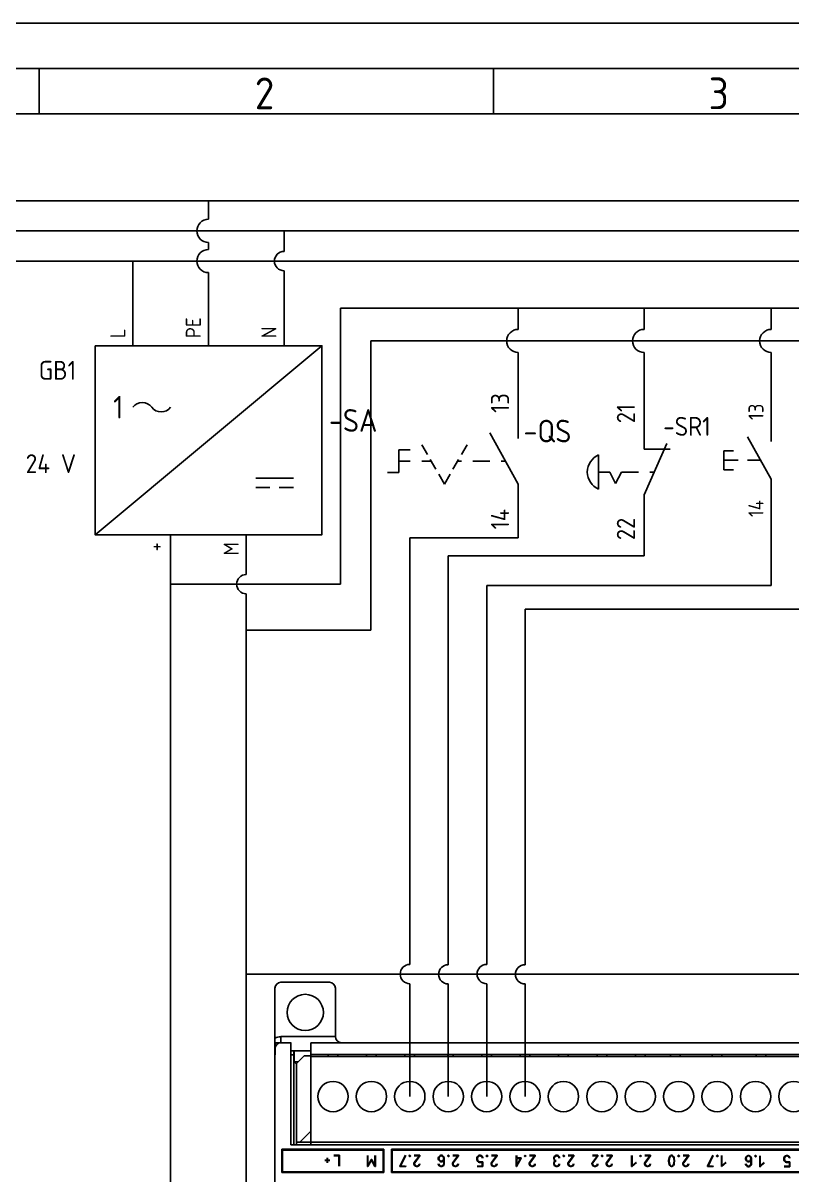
# Model space of a CAD drawing. Header units: inches. Extents: x 9 to 429, y 10 to 307.
# Drawn here: x 70.8 to 155.4, y 179.7 to 306.6 of the extents above; entities that cross this region are included whole.
import ezdxf
from ezdxf.enums import TextEntityAlignment as Align

# ---------------------------------------------------------------- set-up
doc = ezdxf.new("R2010")
doc.units = ezdxf.units.IN
doc.header["$MEASUREMENT"] = 0
for name, color, linetype in [('0007LEVEL_1', 7, 'Continuous'), ('035', 5, 'Continuous'), ('07', 7, 'Continuous'), ('8_ALL_NOTES_BALLOONS_SYMBOLS_GT', 7, 'Continuous'), ('DESC', 5, 'Continuous'), ('RED_0.5mm^2', 1, 'Continuous'), ('RED_2.5mm^2', 1, 'Continuous'), ('SYMS', 7, 'Continuous'), ('TAGS', 51, 'Continuous'), ('TERMS', 4, 'Continuous'), ('YEL_14_THHN', 2, 'Continuous')]:
    doc.layers.add(name, color=color, linetype=linetype)
doc.styles.add('ISO Proportional', font='isocp.shx')
doc.styles.add('WD_IEC', font='isocp2.shx', dxfattribs={"width": 0.9})

# ---------------------------------------------------------------- blocks, each defined once
blk = doc.blocks.new('IEC_border_a3')
at = {"layer": '035'}
for p, q in [((64, 292), (64, 287)), ((114, 292), (114, 287))]:
    blk.add_line(p, q, dxfattribs=at)
for points in [[(0, 297), (420, 297), (420, 0), (0, 0)], [(18, 287), (410, 287), (410, 10), (18, 10)]]:
    blk.add_lwpolyline(points, close=True, dxfattribs=at)
at = {"layer": '07'}
blk.add_lwpolyline([(13, 292), (415, 292), (415, 5), (13, 5)], close=True, dxfattribs=at)
at = {"layer": '035', "style": 'ISO Proportional'}
for s, p in [('2', (87.73, 287.5)), ('3', (137.68, 287.5))]:
    blk.add_text(s, height=3.5, dxfattribs=at).set_placement(p)
blk = doc.blocks.new('VPW1_1PH')
for p, q in [((-5, -25), (25, 0)), ((16.25, -17.5), (21.25, -17.5)), ((16.25, -18.75), (18.125, -18.75)), ((21.25, -18.75), (19.375, -18.75))]:
    blk.add_line(p, q)
blk.add_lwpolyline([(-5, 0), (-5, -25), (25, -25), (25, 0)], close=True)
for centre, start, end in [((1.25, -9.0625), 36.869898, 143.130102), ((3.75, -7.1875), 216.869898, 323.130102)]:
    blk.add_arc(centre, 1.5625, start, end)
at = {"style": 'WD_IEC'}
blk.add_text('1', height=3, dxfattribs=at).set_placement((-1.25, -8.125), align=Align.MIDDLE_RIGHT)
for tag, p in [('TERM02', (9, 1)), ('TERM03', (19, 1)), ('TERM01', (-1, 1))]:
    blk.add_attdef(tag, p, '', height=2, rotation=90, dxfattribs=at)
for tag, p in [('INST', (-7.5, 2.5)), ('LOC', (-7.5, -1)), ('TAG1', (-7.5, -4.5)), ('RATING1', (-7.5, -9)), ('XREF', (-7.5, -13)), ('DESC1', (-7.5, -16.85)), ('DESC2', (-7.5, -20.35)), ('DESC3', (-7.5, -23.85))]:
    blk.add_attdef(tag, text='', height=2.5, dxfattribs=at).set_placement(p, align=Align.RIGHT)
at = {"style": 'WD_IEC', "flags": 1}
for tag, p, height in [('X2TERM01', (0, 0), 0.32), ('X2TERM02', (10, 0), 0.32), ('X2TERM03', (20, 0), 0.32), ('MFG', (27.75, -1), 1.5), ('CAT', (27.75, -3.5), 1.5), ('ASSYCODE', (26, -21.5), 1), ('FAMILY', (26, -23), 1), ('CATDESC', (26, -24.5), 1), ('X8TERM04', (5, -25), 0.32), ('X8TERM05', (15, -25), 0.32)]:
    blk.add_attdef(tag, p, '', height=height, dxfattribs=at)
at = {"style": 'WD_IEC'}
for tag, p in [('TERM04', (4, -26)), ('TERM05', (14, -26))]:
    blk.add_attdef(tag, text='', height=2, rotation=90, dxfattribs=at).set_placement(p, align=Align.RIGHT)
blk = doc.blocks.new('VPB11')
for p, q in [((0, 7.5), (0, 2.5)), ((0, -2.5), (-3.125, 3.125)), ((-6.25, 1.25), (-6.25, -1.25)), ((-6.25, 1.25), (-5, 1.25)), ((-6.25, 0), (-4.375, 0)), ((-3.125, 0), (-1.389, 0)), ((-6.25, -1.25), (-5, -1.25)), ((0, -2.5), (0, -7.5))]:
    blk.add_line(p, q)
at = {"style": 'WD_IEC'}
for tag, p in [('INST', (-8, 10.25)), ('LOC', (-8, 6.75)), ('TAG1', (-8, 3.25)), ('DESC1', (-8, -10.35)), ('DESC2', (-8, -13.85)), ('DESC3', (-8, -17.35))]:
    blk.add_attdef(tag, text='', height=2.5, dxfattribs=at).set_placement(p, align=Align.RIGHT)
at = {"style": 'WD_IEC', "flags": 1}
for tag, p, height in [('X2TERM01', (0, 7.5), 0.32), ('CONTACT', (0.5, 4.5), 1), ('COMMON', (1.75, 3.25), 1), ('X1LINK', (0, 0), 0.32), ('ASSYCODE', (1, -4), 1), ('FAMILY', (1, -5.5), 1), ('CATDESC', (1, -7), 1), ('X8TERM02', (0, -7.5), 0.32)]:
    blk.add_attdef(tag, p, '', height=height, dxfattribs=at)
at = {"style": 'WD_IEC'}
blk.add_attdef('TERM01', text='', height=2, rotation=90, dxfattribs=at).set_placement((-1, 7.5), align=Align.RIGHT)
at = {"style": 'WD_IEC', "flags": 9}
for tag, p in [('MFG', (-8.5, -0.25)), ('CAT', (-8.5, -2.75))]:
    blk.add_attdef(tag, text='', height=1.5, dxfattribs=at).set_placement(p, align=Align.RIGHT)
at = {"style": 'WD_IEC'}
blk.add_attdef('TERM02', (-1, -7.5), '', height=2, rotation=90, dxfattribs=at)
at = {"lineweight": 15, "style": 'WD_IEC'}
blk.add_attdef('XREF', text='', height=2.5, dxfattribs=at).set_placement((-8, -6.35), align=Align.RIGHT)
blk = doc.blocks.new('VSS11NL')
for p, q in [((0, 7.5), (0, 2.5)), ((0, -2.5), (-3.12, 3.12)), ((-10, 0.75), (-10.62, 1.83)), ((-6.25, 0.75), (-5.62, 1.83)), ((-13.12, 1.25), (-11.88, 1.25)), ((-13.12, 1.25), (-13.12, -1.25)), ((-13.12, 0), (-11.88, 0)), ((-10.62, 0), (-9.57, 0)), ((-9.06, -0.88), (-9.69, 0.21)), ((-7.19, -0.88), (-6.56, 0.21)), ((-6.25, 0), (-6.68, 0)), ((-5, 0), (-3.12, 0)), ((-1.88, 0), (-1.39, 0)), ((-14.38, -1.25), (-13.12, -1.25)), ((-8.12, -2.5), (-8.75, -1.42)), ((-8.12, -2.5), (-7.5, -1.42)), ((0, -2.5), (0, -7.5))]:
    blk.add_line(p, q)
at = {"style": 'WD_IEC'}
for tag, p in [('INST', (-15.5, 9.25)), ('LOC', (-15.5, 6.25)), ('TAG1', (-15.5, 3.25)), ('DESC1', (-15.5, -9.35)), ('DESC2', (-15.5, -12.35)), ('DESC3', (-15.5, -15.35))]:
    blk.add_attdef(tag, text='', height=2.5, dxfattribs=at).set_placement(p, align=Align.RIGHT)
at = {"style": 'WD_IEC', "flags": 8}
for tag, p in [('POS2', (-5.62, 3.5)), ('POS1', (-10.62, 3.5))]:
    blk.add_attdef(tag, text='', height=2, rotation=90, dxfattribs=at).set_placement(p, align=Align.MIDDLE_LEFT)
at = {"style": 'WD_IEC', "flags": 1}
for tag, p, height in [('X2TERM01', (0, 7.5), 0.32), ('CONTACT', (0.5, 4.5), 1), ('COMMON', (1.75, 3.25), 1), ('X1LINK', (0, 0), 0.32), ('X8TERM02', (0, -7.5), 0.32), ('ASSYCODE', (1, -9), 1), ('FAMILY', (1, -10.5), 1), ('CATDESC', (1, -12), 1)]:
    blk.add_attdef(tag, p, '', height=height, dxfattribs=at)
at = {"style": 'WD_IEC'}
blk.add_attdef('TERM01', text='', height=2, rotation=90, dxfattribs=at).set_placement((-1, 7.5), align=Align.RIGHT)
at = {"style": 'WD_IEC', "flags": 9}
for tag, p in [('MFG', (-16, -0.25)), ('CAT', (-16, -2.75))]:
    blk.add_attdef(tag, text='', height=1.5, dxfattribs=at).set_placement(p, align=Align.RIGHT)
at = {"style": 'WD_IEC'}
blk.add_attdef('TERM02', (-1, -7.5), '', height=2, rotation=90, dxfattribs=at)
at = {"lineweight": 15, "style": 'WD_IEC'}
blk.add_attdef('XREF', text='', height=2.5, dxfattribs=at).set_placement((-15.5, -6.35), align=Align.RIGHT)
blk.add_attdef('STATE', (1.25, -6.35), '', height=2.5, dxfattribs=at)
blk = doc.blocks.new('VPB12ML')
for p, q in [((0, 7.5), (0, 2.5)), ((0, -2.5), (2.5, 3.125)), ((-5, 1.875), (-5, -1.875)), ((0, 2.5), (2.8678, 2.5)), ((-5, 0), (-3.75, 0)), ((-3.125, -1.25), (-3.75, 0)), ((-2.5, 0), (-3.125, -1.25)), ((-2.5, 0), (-0.625, 0)), ((0.625, 0), (1.11111, 0)), ((0, -2.5), (0, -7.5))]:
    blk.add_line(p, q)
blk.add_arc((-4.21875, 0), 2.03125, 112.6198649, 247.3801351)
at = {"style": 'WD_IEC'}
for tag, p in [('INST', (-8, 10.25)), ('LOC', (-8, 6.75)), ('TAG1', (-8, 3.25)), ('DESC1', (-8, -10.35)), ('DESC2', (-8, -13.85)), ('DESC3', (-8, -17.35))]:
    blk.add_attdef(tag, text='', height=2.5, dxfattribs=at).set_placement(p, align=Align.RIGHT)
at = {"style": 'WD_IEC', "flags": 1}
for tag, p, height in [('X2TERM01', (0, 7.5), 0.32), ('CONTACT', (0.5, 4.5), 1), ('COMMON', (1.75, 3.25), 1), ('X1LINK', (1.5, 0), 0.32), ('ASSYCODE', (1, -4), 1), ('FAMILY', (1, -5.5), 1), ('CATDESC', (1, -7), 1), ('X8TERM02', (0, -7.5), 0.32)]:
    blk.add_attdef(tag, p, '', height=height, dxfattribs=at)
at = {"style": 'WD_IEC'}
blk.add_attdef('TERM01', text='', height=2, rotation=90, dxfattribs=at).set_placement((-1, 7.5), align=Align.RIGHT)
at = {"style": 'WD_IEC', "flags": 9}
for tag, p in [('MFG', (-8.5, -0.25)), ('CAT', (-8.5, -2.75))]:
    blk.add_attdef(tag, text='', height=1.5, dxfattribs=at).set_placement(p, align=Align.RIGHT)
at = {"style": 'WD_IEC'}
blk.add_attdef('TERM02', (-1, -7.5), '', height=2, rotation=90, dxfattribs=at)
at = {"lineweight": 15, "style": 'WD_IEC'}
blk.add_attdef('XREF', text='', height=2.5, dxfattribs=at).set_placement((-8, -6.35), align=Align.RIGHT)

msp = doc.modelspace()

# ---------------------------------------------------------------- linework, layer by layer
at = {"color": 7, "linetype": 'Continuous'}
for p, q in [((99.14, 194.27), (100.22, 194.27)), ((100.22, 194.27), (100.22, 183.04)), ((98.48, 193.6), (98.48, 128.37)), ((227.87, 183.04), (100.22, 183.04)), ((99.23, 182.54), (110.48, 182.54)), ((99.31, 182.45), (110.39, 182.45)), ((110.39, 182.45), (110.39, 180.04)), ((110.48, 182.54), (110.48, 179.96)), ((111.31, 179.96), (111.31, 182.54)), ((111.39, 180.04), (111.39, 182.45)), ((161.72, 179.96), (111.31, 179.96)), ((161.63, 180.04), (111.39, 180.04))]:
    msp.add_line(p, q, dxfattribs=at)
msp.add_arc((99.14, 193.6), 0.666, 90, 180, dxfattribs=at)
at = {"layer": '0007LEVEL_1', "color": 7, "linetype": 'Continuous'}
for p, q in [((99.23, 179.96), (99.23, 182.54)), ((99.31, 180.04), (99.31, 182.45)), ((104.21, 181.34), (104.21, 181.59)), ((104.27, 181.59), (104.27, 181.34)), ((105.58, 181.87), (104.96, 181.87)), ((105.52, 181.81), (104.96, 181.81)), ((105.52, 180.66), (105.52, 181.81)), ((105.58, 180.66), (105.58, 181.87)), ((108.66, 180.63), (108.66, 181.85)), ((108.72, 180.69), (108.72, 181.85)), ((109.47, 181.85), (109.47, 180.69)), ((109.53, 181.85), (109.53, 180.63)), ((111.31, 182.54), (161.72, 182.54)), ((111.39, 182.45), (161.63, 182.45)), ((112.84, 181.87), (112.24, 180.66)), ((112.87, 181.84), (112.31, 180.69)), ((113.24, 181.81), (113.3, 181.87)), ((113.24, 181.78), (113.24, 181.81)), ((113.3, 181.72), (113.24, 181.78)), ((113.3, 181.87), (113.34, 181.87)), ((113.3, 181.78), (113.3, 181.81)), ((113.3, 181.81), (113.34, 181.81)), ((113.34, 181.78), (113.3, 181.78)), ((113.34, 181.72), (113.3, 181.72)), ((113.34, 181.87), (113.4, 181.81)), ((113.34, 181.81), (113.34, 181.78)), ((113.4, 181.78), (113.34, 181.72)), ((113.4, 181.81), (113.4, 181.78)), ((114.43, 181.87), (113.8, 181.87)), ((113.8, 181.09), (114.37, 181.81)), ((114.37, 181.81), (113.8, 181.81)), ((113.87, 181.03), (114.43, 181.81)), ((114.43, 181.81), (114.43, 181.87)), ((116.46, 181.56), (116.49, 181.65)), ((116.46, 181.47), (116.46, 181.56)), ((116.49, 181.37), (116.46, 181.47)), ((116.49, 181.65), (116.55, 181.75)), ((116.52, 181.53), (116.55, 181.62)), ((116.52, 181.5), (116.52, 181.53)), ((116.55, 181.4), (116.52, 181.5)), ((116.55, 181.75), (116.65, 181.84)), ((116.55, 181.62), (116.58, 181.69)), ((116.58, 181.69), (116.68, 181.78)), ((116.65, 181.84), (116.74, 181.87)), ((116.68, 181.78), (116.77, 181.81)), ((116.74, 181.87), (116.83, 181.87)), ((116.77, 181.81), (116.8, 181.81)), ((116.8, 181.81), (116.9, 181.78)), ((116.83, 181.87), (116.93, 181.84)), ((116.9, 181.78), (116.99, 181.69)), ((116.93, 181.84), (117.02, 181.75)), ((116.99, 181.69), (117.02, 181.62)), ((117.02, 181.75), (117.08, 181.65)), ((117.02, 181.62), (117.05, 181.53)), ((117.05, 181.5), (117.02, 181.4)), ((117.05, 181.53), (117.05, 181.5)), ((117.08, 181.65), (117.12, 181.56)), ((117.12, 181.56), (117.12, 180.91)), ((117.49, 181.81), (117.55, 181.87)), ((117.49, 181.78), (117.49, 181.81)), ((117.55, 181.72), (117.49, 181.78)), ((117.55, 181.87), (117.58, 181.87)), ((117.55, 181.78), (117.55, 181.81)), ((117.55, 181.81), (117.58, 181.81)), ((117.58, 181.78), (117.55, 181.78)), ((117.58, 181.72), (117.55, 181.72)), ((117.58, 181.87), (117.65, 181.81)), ((117.58, 181.81), (117.58, 181.78)), ((117.65, 181.78), (117.58, 181.72)), ((117.65, 181.81), (117.65, 181.78)), ((118.68, 181.87), (118.05, 181.87)), ((118.05, 181.09), (118.61, 181.81)), ((118.61, 181.81), (118.05, 181.81)), ((118.11, 181.03), (118.68, 181.81)), ((118.68, 181.81), (118.68, 181.87)), ((120.74, 181.69), (120.7, 181.59)), ((120.7, 181.59), (120.7, 181.37)), ((120.8, 181.78), (120.74, 181.69)), ((120.8, 181.65), (120.77, 181.56)), ((120.77, 181.56), (120.77, 181.4)), ((120.89, 181.84), (120.8, 181.78)), ((120.83, 181.72), (120.8, 181.65)), ((120.86, 181.75), (120.83, 181.72)), ((120.92, 181.78), (120.86, 181.75)), ((120.99, 181.87), (120.89, 181.84)), ((121.02, 181.81), (120.92, 181.78)), ((121.08, 181.87), (120.99, 181.87)), ((121.05, 181.81), (121.02, 181.81)), ((121.14, 181.78), (121.05, 181.81)), ((121.17, 181.84), (121.08, 181.87)), ((121.2, 181.75), (121.14, 181.78)), ((121.27, 181.78), (121.17, 181.84)), ((121.24, 181.72), (121.2, 181.75)), ((121.27, 181.65), (121.24, 181.72)), ((121.33, 181.69), (121.27, 181.78)), ((121.3, 181.56), (121.27, 181.65)), ((121.36, 181.59), (121.33, 181.69)), ((121.36, 181.56), (121.36, 181.59)), ((121.73, 181.81), (121.8, 181.87)), ((121.73, 181.78), (121.73, 181.81)), ((121.8, 181.72), (121.73, 181.78)), ((121.8, 181.87), (121.83, 181.87)), ((121.8, 181.78), (121.8, 181.81)), ((121.8, 181.81), (121.83, 181.81)), ((121.83, 181.78), (121.8, 181.78)), ((121.83, 181.72), (121.8, 181.72)), ((121.83, 181.87), (121.89, 181.81)), ((121.83, 181.81), (121.83, 181.78)), ((121.89, 181.78), (121.83, 181.72)), ((121.89, 181.81), (121.89, 181.78)), ((122.92, 181.87), (122.3, 181.87)), ((122.3, 181.09), (122.86, 181.81)), ((122.86, 181.81), (122.3, 181.81)), ((122.36, 181.03), (122.92, 181.81)), ((122.92, 181.81), (122.92, 181.87)), ((124.94, 181.59), (125.04, 181.59)), ((125.04, 181.53), (124.94, 181.53)), ((125.04, 181.59), (125.04, 181.84)), ((125.04, 180.62), (125.04, 181.53)), ((125.57, 181.56), (125.07, 180.62)), ((125.1, 181.84), (125.1, 181.59)), ((125.1, 181.59), (125.57, 181.59)), ((125.5, 181.53), (125.1, 180.78)), ((125.1, 180.78), (125.1, 181.53)), ((125.1, 181.53), (125.5, 181.53)), ((125.57, 181.59), (125.57, 181.56)), ((125.94, 181.81), (126, 181.87)), ((125.94, 181.78), (125.94, 181.81)), ((126, 181.72), (125.94, 181.78)), ((126, 181.87), (126.03, 181.87)), ((126, 181.78), (126, 181.81)), ((126, 181.81), (126.03, 181.81)), ((126.03, 181.78), (126, 181.78)), ((126.03, 181.72), (126, 181.72)), ((126.03, 181.87), (126.1, 181.81)), ((126.03, 181.81), (126.03, 181.78)), ((126.1, 181.78), (126.03, 181.72)), ((126.1, 181.81), (126.1, 181.78)), ((127.13, 181.87), (126.5, 181.87)), ((126.5, 181.09), (127.06, 181.81)), ((127.06, 181.81), (126.5, 181.81)), ((126.56, 181.03), (127.13, 181.81)), ((127.13, 181.81), (127.13, 181.87)), ((129.16, 181.59), (129.19, 181.69)), ((129.16, 181.5), (129.16, 181.59)), ((129.19, 181.37), (129.16, 181.5)), ((129.19, 181.69), (129.25, 181.78)), ((129.22, 181.56), (129.25, 181.65)), ((129.22, 181.5), (129.22, 181.56)), ((129.25, 181.37), (129.22, 181.5)), ((129.25, 181.78), (129.35, 181.84)), ((129.25, 181.65), (129.28, 181.72)), ((129.28, 181.72), (129.32, 181.75)), ((129.32, 181.75), (129.38, 181.78)), ((129.35, 181.84), (129.44, 181.87)), ((129.38, 181.78), (129.47, 181.81)), ((129.44, 181.87), (129.53, 181.87)), ((129.47, 181.81), (129.5, 181.81)), ((129.5, 181.81), (129.6, 181.78)), ((129.53, 181.87), (129.63, 181.84)), ((129.6, 181.78), (129.66, 181.75)), ((129.63, 181.84), (129.72, 181.78)), ((129.66, 181.75), (129.69, 181.72)), ((129.69, 181.72), (129.72, 181.65)), ((129.72, 181.78), (129.78, 181.69)), ((129.72, 181.65), (129.75, 181.56)), ((129.78, 181.69), (129.81, 181.59)), ((129.81, 181.59), (129.81, 181.56)), ((130.19, 181.81), (130.25, 181.87)), ((130.19, 181.78), (130.19, 181.81)), ((130.25, 181.72), (130.19, 181.78)), ((130.25, 181.87), (130.28, 181.87)), ((130.25, 181.78), (130.25, 181.81)), ((130.25, 181.81), (130.28, 181.81)), ((130.28, 181.78), (130.25, 181.78)), ((130.28, 181.72), (130.25, 181.72)), ((130.28, 181.87), (130.34, 181.81)), ((130.28, 181.81), (130.28, 181.78)), ((130.34, 181.78), (130.28, 181.72)), ((130.34, 181.81), (130.34, 181.78)), ((131.37, 181.87), (130.75, 181.87)), ((130.75, 181.09), (131.31, 181.81)), ((131.31, 181.81), (130.75, 181.81)), ((130.81, 181.03), (131.37, 181.81)), ((131.37, 181.81), (131.37, 181.87)), ((134.03, 181.87), (133.41, 181.87)), ((133.41, 181.09), (133.97, 181.81)), ((133.97, 181.81), (133.41, 181.81)), ((133.47, 181.03), (134.03, 181.81)), ((134.03, 181.81), (134.03, 181.87)), ((134.4, 181.81), (134.47, 181.87)), ((134.4, 181.78), (134.4, 181.81)), ((134.47, 181.72), (134.4, 181.78)), ((134.47, 181.87), (134.5, 181.87)), ((134.47, 181.78), (134.47, 181.81)), ((134.47, 181.81), (134.5, 181.81)), ((134.5, 181.78), (134.47, 181.78)), ((134.5, 181.72), (134.47, 181.72)), ((134.5, 181.87), (134.56, 181.81)), ((134.5, 181.81), (134.5, 181.78)), ((134.56, 181.78), (134.5, 181.72)), ((134.56, 181.81), (134.56, 181.78)), ((135.59, 181.87), (134.97, 181.87)), ((134.97, 181.09), (135.53, 181.81)), ((135.53, 181.81), (134.97, 181.81)), ((135.03, 181.03), (135.59, 181.81)), ((135.59, 181.81), (135.59, 181.87)), ((137.72, 180.62), (137.72, 181.84)), ((137.78, 180.72), (137.78, 181.84)), ((138.63, 181.81), (138.69, 181.87)), ((138.63, 181.78), (138.63, 181.81)), ((138.69, 181.72), (138.63, 181.78)), ((138.69, 181.87), (138.72, 181.87)), ((138.69, 181.78), (138.69, 181.81)), ((138.69, 181.81), (138.72, 181.81)), ((138.72, 181.78), (138.69, 181.78)), ((138.72, 181.72), (138.69, 181.72)), ((138.72, 181.87), (138.78, 181.81)), ((138.72, 181.81), (138.72, 181.78)), ((138.78, 181.78), (138.72, 181.72)), ((138.78, 181.81), (138.78, 181.78)), ((139.81, 181.87), (139.19, 181.87)), ((139.19, 181.09), (139.75, 181.81)), ((139.75, 181.81), (139.19, 181.81)), ((139.25, 181.03), (139.81, 181.81)), ((139.81, 181.81), (139.81, 181.87)), ((141.8, 181.28), (141.83, 181.47)), ((141.83, 181.47), (141.86, 181.62)), ((141.86, 181.62), (141.93, 181.75)), ((141.86, 181.28), (141.9, 181.47)), ((141.9, 181.47), (141.93, 181.62)), ((141.93, 181.75), (142.02, 181.84)), ((141.93, 181.62), (141.99, 181.75)), ((141.99, 181.75), (142.02, 181.78)), ((142.02, 181.84), (142.11, 181.87)), ((142.02, 181.78), (142.11, 181.81)), ((142.11, 181.87), (142.15, 181.87)), ((142.11, 181.81), (142.15, 181.81)), ((142.15, 181.87), (142.24, 181.84)), ((142.15, 181.81), (142.24, 181.78)), ((142.24, 181.84), (142.33, 181.75)), ((142.24, 181.78), (142.27, 181.75)), ((142.27, 181.75), (142.33, 181.62)), ((142.33, 181.75), (142.4, 181.62)), ((142.33, 181.62), (142.36, 181.47)), ((142.36, 181.47), (142.4, 181.28)), ((142.4, 181.62), (142.43, 181.47)), ((142.43, 181.47), (142.46, 181.28)), ((142.83, 181.81), (142.89, 181.87)), ((142.83, 181.78), (142.83, 181.81)), ((142.89, 181.72), (142.83, 181.78)), ((142.89, 181.87), (142.93, 181.87)), ((142.89, 181.78), (142.89, 181.81)), ((142.89, 181.81), (142.93, 181.81)), ((142.93, 181.78), (142.89, 181.78)), ((142.93, 181.72), (142.89, 181.72)), ((142.93, 181.87), (142.99, 181.81)), ((142.93, 181.81), (142.93, 181.78)), ((142.99, 181.78), (142.93, 181.72)), ((142.99, 181.81), (142.99, 181.78)), ((144.02, 181.87), (143.39, 181.87)), ((143.39, 181.09), (143.96, 181.81)), ((143.96, 181.81), (143.39, 181.81)), ((143.46, 181.03), (144.02, 181.81)), ((144.02, 181.81), (144.02, 181.87)), ((146.67, 181.87), (146.08, 180.66)), ((146.71, 181.84), (146.14, 180.69)), ((147.08, 181.81), (147.14, 181.87)), ((147.08, 181.78), (147.08, 181.81)), ((147.14, 181.72), (147.08, 181.78)), ((147.14, 181.87), (147.17, 181.87)), ((147.14, 181.78), (147.14, 181.81)), ((147.14, 181.81), (147.17, 181.81)), ((147.17, 181.78), (147.14, 181.78)), ((147.17, 181.72), (147.14, 181.72)), ((147.17, 181.87), (147.24, 181.81)), ((147.17, 181.81), (147.17, 181.78)), ((147.24, 181.78), (147.17, 181.72)), ((147.24, 181.81), (147.24, 181.78)), ((147.61, 180.62), (147.61, 181.84)), ((147.67, 180.72), (147.67, 181.84)), ((150.27, 181.55), (150.3, 181.64)), ((150.27, 181.46), (150.27, 181.55)), ((150.3, 181.36), (150.27, 181.46)), ((150.3, 181.64), (150.36, 181.74)), ((150.33, 181.52), (150.36, 181.61)), ((150.33, 181.49), (150.33, 181.52)), ((150.36, 181.39), (150.33, 181.49)), ((150.36, 181.74), (150.45, 181.83)), ((150.36, 181.61), (150.39, 181.67)), ((150.39, 181.67), (150.48, 181.77)), ((150.45, 181.83), (150.55, 181.86)), ((150.48, 181.77), (150.58, 181.8)), ((150.55, 181.86), (150.64, 181.86)), ((150.58, 181.8), (150.61, 181.8)), ((150.61, 181.8), (150.7, 181.77)), ((150.64, 181.86), (150.73, 181.83)), ((150.7, 181.77), (150.8, 181.67)), ((150.73, 181.83), (150.83, 181.74)), ((150.8, 181.67), (150.83, 181.61)), ((150.83, 181.74), (150.89, 181.64)), ((150.83, 181.61), (150.86, 181.52)), ((150.86, 181.49), (150.83, 181.39)), ((150.86, 181.52), (150.86, 181.49)), ((150.89, 181.64), (150.92, 181.55)), ((150.92, 181.55), (150.92, 180.89)), ((151.3, 181.8), (151.36, 181.86)), ((151.3, 181.77), (151.3, 181.8)), ((151.36, 181.71), (151.3, 181.77)), ((151.36, 181.86), (151.39, 181.86)), ((151.36, 181.77), (151.36, 181.8)), ((151.36, 181.8), (151.39, 181.8)), ((151.39, 181.77), (151.36, 181.77)), ((151.39, 181.71), (151.36, 181.71)), ((151.39, 181.86), (151.45, 181.8)), ((151.39, 181.8), (151.39, 181.77)), ((151.45, 181.77), (151.39, 181.71)), ((151.45, 181.8), (151.45, 181.77)), ((151.83, 180.61), (151.83, 181.83)), ((151.89, 180.71), (151.89, 181.83)), ((154.52, 181.67), (154.49, 181.58)), ((154.49, 181.58), (154.49, 181.36)), ((154.59, 181.77), (154.52, 181.67)), ((154.59, 181.64), (154.56, 181.55)), ((154.56, 181.55), (154.56, 181.39)), ((154.68, 181.83), (154.59, 181.77)), ((154.62, 181.71), (154.59, 181.64)), ((154.65, 181.74), (154.62, 181.71)), ((154.71, 181.77), (154.65, 181.74)), ((154.77, 181.86), (154.68, 181.83)), ((154.8, 181.8), (154.71, 181.77)), ((154.87, 181.86), (154.77, 181.86)), ((154.84, 181.8), (154.8, 181.8)), ((154.93, 181.77), (154.84, 181.8)), ((154.96, 181.83), (154.87, 181.86)), ((154.99, 181.74), (154.93, 181.77)), ((155.05, 181.77), (154.96, 181.83)), ((155.02, 181.71), (154.99, 181.74)), ((155.05, 181.64), (155.02, 181.71)), ((155.12, 181.67), (155.05, 181.77)), ((155.09, 181.55), (155.05, 181.64)), ((155.15, 181.58), (155.12, 181.67)), ((155.15, 181.55), (155.15, 181.58)), ((103.96, 181.34), (104.21, 181.34)), ((104.21, 181.28), (103.96, 181.28)), ((104.21, 181.03), (104.21, 181.28)), ((104.27, 181.34), (104.52, 181.34)), ((104.27, 181.28), (104.27, 181.03)), ((104.52, 181.28), (104.27, 181.28)), ((108.72, 180.63), (108.66, 180.63)), ((109.06, 181.41), (108.72, 180.69)), ((109.1, 181.35), (108.72, 180.63)), ((109.13, 181.41), (109.06, 181.41)), ((109.47, 180.63), (109.1, 181.35)), ((109.47, 180.69), (109.13, 181.41)), ((109.53, 180.63), (109.47, 180.63)), ((112.24, 180.66), (112.24, 180.62)), ((112.24, 180.62), (112.87, 180.62)), ((112.31, 180.69), (112.81, 180.69)), ((112.81, 180.69), (112.81, 180.72)), ((112.87, 180.62), (112.87, 180.72)), ((113.77, 181), (113.8, 181.09)), ((113.77, 180.91), (113.77, 181)), ((113.8, 180.81), (113.77, 180.91)), ((113.87, 180.72), (113.8, 180.81)), ((113.83, 180.97), (113.87, 181.03)), ((113.83, 180.94), (113.83, 180.97)), ((113.87, 180.84), (113.83, 180.94)), ((113.9, 180.78), (113.87, 180.84)), ((113.96, 180.66), (113.87, 180.72)), ((113.93, 180.75), (113.9, 180.78)), ((113.99, 180.72), (113.93, 180.75)), ((114.05, 180.62), (113.96, 180.66)), ((114.08, 180.69), (113.99, 180.72)), ((114.15, 180.62), (114.05, 180.62)), ((114.12, 180.69), (114.08, 180.69)), ((114.21, 180.72), (114.12, 180.69)), ((114.24, 180.66), (114.15, 180.62)), ((114.27, 180.75), (114.21, 180.72)), ((114.33, 180.72), (114.24, 180.66)), ((114.3, 180.78), (114.27, 180.75)), ((114.33, 180.84), (114.3, 180.78)), ((114.37, 180.94), (114.33, 180.84)), ((114.4, 180.81), (114.33, 180.72)), ((114.43, 180.91), (114.4, 180.81)), ((114.43, 180.94), (114.43, 180.91)), ((116.46, 180.91), (116.46, 180.94)), ((116.49, 180.81), (116.46, 180.91)), ((116.55, 181.28), (116.49, 181.37)), ((116.55, 180.72), (116.49, 180.81)), ((116.55, 180.84), (116.52, 180.94)), ((116.58, 181.34), (116.55, 181.4)), ((116.65, 181.19), (116.55, 181.28)), ((116.58, 180.78), (116.55, 180.84)), ((116.65, 180.66), (116.55, 180.72)), ((116.68, 181.25), (116.58, 181.34)), ((116.62, 180.75), (116.58, 180.78)), ((116.68, 180.72), (116.62, 180.75)), ((116.74, 181.15), (116.65, 181.19)), ((116.74, 180.62), (116.65, 180.66)), ((116.77, 181.22), (116.68, 181.25)), ((116.77, 180.69), (116.68, 180.72)), ((116.83, 181.15), (116.74, 181.15)), ((116.83, 180.62), (116.74, 180.62)), ((116.8, 181.22), (116.77, 181.22)), ((116.8, 180.69), (116.77, 180.69)), ((116.9, 181.25), (116.8, 181.22)), ((116.9, 180.72), (116.8, 180.69)), ((116.93, 181.19), (116.83, 181.15)), ((116.93, 180.66), (116.83, 180.62)), ((116.99, 181.34), (116.9, 181.25)), ((116.96, 180.75), (116.9, 180.72)), ((117.02, 181.28), (116.93, 181.19)), ((117.02, 180.72), (116.93, 180.66)), ((116.99, 180.78), (116.96, 180.75)), ((117.02, 181.4), (116.99, 181.34)), ((117.02, 180.84), (116.99, 180.78)), ((117.05, 181.34), (117.02, 181.28)), ((117.05, 180.94), (117.02, 180.84)), ((117.08, 180.81), (117.02, 180.72)), ((117.05, 181.34), (117.05, 180.94)), ((117.12, 180.91), (117.08, 180.81)), ((118.02, 181), (118.05, 181.09)), ((118.02, 180.91), (118.02, 181)), ((118.05, 180.81), (118.02, 180.91)), ((118.11, 180.72), (118.05, 180.81)), ((118.08, 180.97), (118.11, 181.03)), ((118.08, 180.94), (118.08, 180.97)), ((118.11, 180.84), (118.08, 180.94)), ((118.14, 180.78), (118.11, 180.84)), ((118.21, 180.66), (118.11, 180.72)), ((118.18, 180.75), (118.14, 180.78)), ((118.24, 180.72), (118.18, 180.75)), ((118.3, 180.62), (118.21, 180.66)), ((118.33, 180.69), (118.24, 180.72)), ((118.39, 180.62), (118.3, 180.62)), ((118.36, 180.69), (118.33, 180.69)), ((118.46, 180.72), (118.36, 180.69)), ((118.49, 180.66), (118.39, 180.62)), ((118.52, 180.75), (118.46, 180.72)), ((118.58, 180.72), (118.49, 180.66)), ((118.55, 180.78), (118.52, 180.75)), ((118.58, 180.84), (118.55, 180.78)), ((118.61, 180.94), (118.58, 180.84)), ((118.64, 180.81), (118.58, 180.72)), ((118.68, 180.91), (118.64, 180.81)), ((118.68, 180.94), (118.68, 180.91)), ((120.7, 181.37), (120.74, 181.28)), ((120.74, 181.28), (120.8, 181.19)), ((121.3, 180.69), (120.74, 180.69)), ((121.36, 180.62), (120.74, 180.62)), ((120.77, 181.4), (120.8, 181.31)), ((120.8, 181.31), (120.83, 181.25)), ((120.8, 181.19), (120.89, 181.12)), ((120.83, 181.25), (120.86, 181.22)), ((120.86, 181.22), (120.92, 181.19)), ((120.89, 181.12), (120.99, 181.09)), ((120.92, 181.19), (121.02, 181.15)), ((120.99, 181.09), (121.3, 181.09)), ((121.02, 181.15), (121.36, 181.15)), ((121.3, 181.09), (121.3, 180.69)), ((121.36, 181.15), (121.36, 180.62)), ((122.27, 181), (122.3, 181.09)), ((122.27, 180.91), (122.27, 181)), ((122.3, 180.81), (122.27, 180.91)), ((122.36, 180.72), (122.3, 180.81)), ((122.33, 180.97), (122.36, 181.03)), ((122.33, 180.94), (122.33, 180.97)), ((122.36, 180.84), (122.33, 180.94)), ((122.39, 180.78), (122.36, 180.84)), ((122.45, 180.66), (122.36, 180.72)), ((122.42, 180.75), (122.39, 180.78)), ((122.48, 180.72), (122.42, 180.75)), ((122.55, 180.62), (122.45, 180.66)), ((122.58, 180.69), (122.48, 180.72)), ((122.64, 180.62), (122.55, 180.62)), ((122.61, 180.69), (122.58, 180.69)), ((122.7, 180.72), (122.61, 180.69)), ((122.73, 180.66), (122.64, 180.62)), ((122.76, 180.75), (122.7, 180.72)), ((122.83, 180.72), (122.73, 180.66)), ((122.8, 180.78), (122.76, 180.75)), ((122.83, 180.84), (122.8, 180.78)), ((122.86, 180.94), (122.83, 180.84)), ((122.89, 180.81), (122.83, 180.72)), ((122.92, 180.91), (122.89, 180.81)), ((122.92, 180.94), (122.92, 180.91)), ((125.07, 180.62), (125.04, 180.62)), ((126.47, 181), (126.5, 181.09)), ((126.47, 180.91), (126.47, 181)), ((126.5, 180.81), (126.47, 180.91)), ((126.56, 180.72), (126.5, 180.81)), ((126.53, 180.97), (126.56, 181.03)), ((126.53, 180.94), (126.53, 180.97)), ((126.56, 180.84), (126.53, 180.94)), ((126.6, 180.78), (126.56, 180.84)), ((126.66, 180.66), (126.56, 180.72)), ((126.63, 180.75), (126.6, 180.78)), ((126.69, 180.72), (126.63, 180.75)), ((126.75, 180.62), (126.66, 180.66)), ((126.78, 180.69), (126.69, 180.72)), ((126.85, 180.62), (126.75, 180.62)), ((126.81, 180.69), (126.78, 180.69)), ((126.91, 180.72), (126.81, 180.69)), ((126.94, 180.66), (126.85, 180.62)), ((126.97, 180.75), (126.91, 180.72)), ((127.03, 180.72), (126.94, 180.66)), ((127, 180.78), (126.97, 180.75)), ((127.03, 180.84), (127, 180.78)), ((127.06, 180.94), (127.03, 180.84)), ((127.1, 180.81), (127.03, 180.72)), ((127.13, 180.91), (127.1, 180.81)), ((127.13, 180.94), (127.13, 180.91)), ((129.16, 181), (129.19, 181.12)), ((129.16, 180.91), (129.16, 181)), ((129.19, 180.81), (129.16, 180.91)), ((129.25, 181.28), (129.19, 181.37)), ((129.19, 181.12), (129.25, 181.22)), ((129.25, 180.72), (129.19, 180.81)), ((129.22, 181), (129.25, 181.12)), ((129.22, 180.94), (129.22, 181)), ((129.25, 180.84), (129.22, 180.94)), ((129.28, 181.31), (129.25, 181.37)), ((129.28, 181.25), (129.25, 181.28)), ((129.25, 181.22), (129.28, 181.25)), ((129.25, 181.12), (129.28, 181.19)), ((129.28, 180.78), (129.25, 180.84)), ((129.35, 180.66), (129.25, 180.72)), ((129.35, 181.28), (129.28, 181.31)), ((129.28, 181.25), (129.32, 181.25)), ((129.28, 181.19), (129.35, 181.22)), ((129.32, 180.75), (129.28, 180.78)), ((129.38, 180.72), (129.32, 180.75)), ((129.41, 181.28), (129.35, 181.28)), ((129.35, 181.22), (129.41, 181.22)), ((129.38, 180.62), (129.35, 180.66)), ((129.47, 180.69), (129.38, 180.72)), ((129.53, 180.62), (129.38, 180.62)), ((129.5, 180.69), (129.47, 180.69)), ((129.6, 180.72), (129.5, 180.69)), ((129.63, 180.66), (129.53, 180.62)), ((129.66, 180.75), (129.6, 180.72)), ((129.72, 180.72), (129.63, 180.66)), ((129.69, 180.78), (129.66, 180.75)), ((129.72, 180.84), (129.69, 180.78)), ((129.75, 180.94), (129.72, 180.84)), ((129.78, 180.81), (129.72, 180.72)), ((129.81, 180.91), (129.78, 180.81)), ((129.81, 180.94), (129.81, 180.91)), ((130.72, 181), (130.75, 181.09)), ((130.72, 180.91), (130.72, 181)), ((130.75, 180.81), (130.72, 180.91)), ((130.81, 180.72), (130.75, 180.81)), ((130.78, 180.97), (130.81, 181.03)), ((130.78, 180.94), (130.78, 180.97)), ((130.81, 180.84), (130.78, 180.94)), ((130.84, 180.78), (130.81, 180.84)), ((130.91, 180.66), (130.81, 180.72)), ((130.88, 180.75), (130.84, 180.78)), ((130.94, 180.72), (130.88, 180.75)), ((131, 180.62), (130.91, 180.66)), ((131.03, 180.69), (130.94, 180.72)), ((131.09, 180.62), (131, 180.62)), ((131.06, 180.69), (131.03, 180.69)), ((131.16, 180.72), (131.06, 180.69)), ((131.19, 180.66), (131.09, 180.62)), ((131.22, 180.75), (131.16, 180.72)), ((131.28, 180.72), (131.19, 180.66)), ((131.25, 180.78), (131.22, 180.75)), ((131.28, 180.84), (131.25, 180.78)), ((131.31, 180.94), (131.28, 180.84)), ((131.34, 180.81), (131.28, 180.72)), ((131.37, 180.91), (131.34, 180.81)), ((131.37, 180.94), (131.37, 180.91)), ((133.37, 181), (133.41, 181.09)), ((133.37, 180.91), (133.37, 181)), ((133.41, 180.81), (133.37, 180.91)), ((133.47, 180.72), (133.41, 180.81)), ((133.44, 180.97), (133.47, 181.03)), ((133.44, 180.94), (133.44, 180.97)), ((133.47, 180.84), (133.44, 180.94)), ((133.5, 180.78), (133.47, 180.84)), ((133.56, 180.66), (133.47, 180.72)), ((133.53, 180.75), (133.5, 180.78)), ((133.59, 180.72), (133.53, 180.75)), ((133.66, 180.62), (133.56, 180.66)), ((133.69, 180.69), (133.59, 180.72)), ((133.75, 180.62), (133.66, 180.62)), ((133.72, 180.69), (133.69, 180.69)), ((133.81, 180.72), (133.72, 180.69)), ((133.84, 180.66), (133.75, 180.62)), ((133.87, 180.75), (133.81, 180.72)), ((133.94, 180.72), (133.84, 180.66)), ((133.9, 180.78), (133.87, 180.75)), ((133.94, 180.84), (133.9, 180.78)), ((133.97, 180.94), (133.94, 180.84)), ((134, 180.81), (133.94, 180.72)), ((134.03, 180.91), (134, 180.81)), ((134.03, 180.94), (134.03, 180.91)), ((134.93, 181), (134.97, 181.09)), ((134.93, 180.91), (134.93, 181)), ((134.97, 180.81), (134.93, 180.91)), ((135.03, 180.72), (134.97, 180.81)), ((135, 180.97), (135.03, 181.03)), ((135, 180.94), (135, 180.97)), ((135.03, 180.84), (135, 180.94)), ((135.06, 180.78), (135.03, 180.84)), ((135.12, 180.66), (135.03, 180.72)), ((135.09, 180.75), (135.06, 180.78)), ((135.15, 180.72), (135.09, 180.75)), ((135.22, 180.62), (135.12, 180.66)), ((135.25, 180.69), (135.15, 180.72)), ((135.31, 180.62), (135.22, 180.62)), ((135.28, 180.69), (135.25, 180.69)), ((135.37, 180.72), (135.28, 180.69)), ((135.4, 180.66), (135.31, 180.62)), ((135.43, 180.75), (135.37, 180.72)), ((135.5, 180.72), (135.4, 180.66)), ((135.47, 180.78), (135.43, 180.75)), ((135.5, 180.84), (135.47, 180.78)), ((135.53, 180.94), (135.5, 180.84)), ((135.56, 180.81), (135.5, 180.72)), ((135.59, 180.91), (135.56, 180.81)), ((135.59, 180.94), (135.59, 180.91)), ((137.75, 180.62), (137.72, 180.62)), ((138.25, 181.06), (137.75, 180.62)), ((138.22, 181.09), (137.78, 180.72)), ((139.16, 181), (139.19, 181.09)), ((139.16, 180.91), (139.16, 181)), ((139.19, 180.81), (139.16, 180.91)), ((139.25, 180.72), (139.19, 180.81)), ((139.22, 180.97), (139.25, 181.03)), ((139.22, 180.94), (139.22, 180.97)), ((139.25, 180.84), (139.22, 180.94)), ((139.28, 180.78), (139.25, 180.84)), ((139.34, 180.66), (139.25, 180.72)), ((139.31, 180.75), (139.28, 180.78)), ((139.38, 180.72), (139.31, 180.75)), ((139.44, 180.62), (139.34, 180.66)), ((139.47, 180.69), (139.38, 180.72)), ((139.53, 180.62), (139.44, 180.62)), ((139.5, 180.69), (139.47, 180.69)), ((139.59, 180.72), (139.5, 180.69)), ((139.63, 180.66), (139.53, 180.62)), ((139.66, 180.75), (139.59, 180.72)), ((139.72, 180.72), (139.63, 180.66)), ((139.69, 180.78), (139.66, 180.75)), ((139.72, 180.84), (139.69, 180.78)), ((139.75, 180.94), (139.72, 180.84)), ((139.78, 180.81), (139.72, 180.72)), ((139.81, 180.91), (139.78, 180.81)), ((139.81, 180.94), (139.81, 180.91)), ((141.8, 181.22), (141.8, 181.28)), ((141.83, 181.03), (141.8, 181.22)), ((141.86, 180.87), (141.83, 181.03)), ((141.86, 181.22), (141.86, 181.28)), ((141.9, 181.03), (141.86, 181.22)), ((141.93, 180.75), (141.86, 180.87)), ((141.93, 180.87), (141.9, 181.03)), ((141.99, 180.75), (141.93, 180.87)), ((142.02, 180.66), (141.93, 180.75)), ((142.02, 180.72), (141.99, 180.75)), ((142.11, 180.69), (142.02, 180.72)), ((142.11, 180.62), (142.02, 180.66)), ((142.15, 180.69), (142.11, 180.69)), ((142.15, 180.62), (142.11, 180.62)), ((142.24, 180.72), (142.15, 180.69)), ((142.24, 180.66), (142.15, 180.62)), ((142.27, 180.75), (142.24, 180.72)), ((142.33, 180.75), (142.24, 180.66)), ((142.33, 180.87), (142.27, 180.75)), ((142.36, 181.03), (142.33, 180.87)), ((142.4, 180.87), (142.33, 180.75)), ((142.4, 181.22), (142.36, 181.03)), ((142.4, 181.28), (142.4, 181.22)), ((142.43, 181.03), (142.4, 180.87)), ((142.46, 181.22), (142.43, 181.03)), ((142.46, 181.28), (142.46, 181.22)), ((143.36, 181), (143.39, 181.09)), ((143.36, 180.91), (143.36, 181)), ((143.39, 180.81), (143.36, 180.91)), ((143.46, 180.72), (143.39, 180.81)), ((143.42, 180.97), (143.46, 181.03)), ((143.42, 180.94), (143.42, 180.97)), ((143.46, 180.84), (143.42, 180.94)), ((143.49, 180.78), (143.46, 180.84)), ((143.55, 180.66), (143.46, 180.72)), ((143.52, 180.75), (143.49, 180.78)), ((143.58, 180.72), (143.52, 180.75)), ((143.64, 180.62), (143.55, 180.66)), ((143.67, 180.69), (143.58, 180.72)), ((143.74, 180.62), (143.64, 180.62)), ((143.71, 180.69), (143.67, 180.69)), ((143.8, 180.72), (143.71, 180.69)), ((143.83, 180.66), (143.74, 180.62)), ((143.86, 180.75), (143.8, 180.72)), ((143.92, 180.72), (143.83, 180.66)), ((143.89, 180.78), (143.86, 180.75)), ((143.92, 180.84), (143.89, 180.78)), ((143.96, 180.94), (143.92, 180.84)), ((143.99, 180.81), (143.92, 180.72)), ((144.02, 180.91), (143.99, 180.81)), ((144.02, 180.94), (144.02, 180.91)), ((146.08, 180.66), (146.08, 180.62)), ((146.08, 180.62), (146.71, 180.62)), ((146.14, 180.69), (146.64, 180.69)), ((146.64, 180.69), (146.64, 180.72)), ((146.71, 180.62), (146.71, 180.72)), ((147.64, 180.62), (147.61, 180.62)), ((148.14, 181.06), (147.64, 180.62)), ((148.11, 181.09), (147.67, 180.72)), ((150.27, 180.89), (150.27, 180.93)), ((150.3, 180.8), (150.27, 180.89)), ((150.36, 181.27), (150.3, 181.36)), ((150.36, 180.71), (150.3, 180.8)), ((150.36, 180.83), (150.33, 180.93)), ((150.39, 181.33), (150.36, 181.39)), ((150.45, 181.18), (150.36, 181.27)), ((150.39, 180.77), (150.36, 180.83)), ((150.45, 180.65), (150.36, 180.71)), ((150.48, 181.24), (150.39, 181.33)), ((150.42, 180.74), (150.39, 180.77)), ((150.48, 180.71), (150.42, 180.74)), ((150.55, 181.14), (150.45, 181.18)), ((150.55, 180.61), (150.45, 180.65)), ((150.58, 181.21), (150.48, 181.24)), ((150.58, 180.68), (150.48, 180.71)), ((150.64, 181.14), (150.55, 181.14)), ((150.64, 180.61), (150.55, 180.61)), ((150.61, 181.21), (150.58, 181.21)), ((150.61, 180.68), (150.58, 180.68)), ((150.7, 181.24), (150.61, 181.21)), ((150.7, 180.71), (150.61, 180.68)), ((150.73, 181.18), (150.64, 181.14)), ((150.73, 180.65), (150.64, 180.61)), ((150.8, 181.33), (150.7, 181.24)), ((150.76, 180.74), (150.7, 180.71)), ((150.83, 181.27), (150.73, 181.18)), ((150.83, 180.71), (150.73, 180.65)), ((150.8, 180.77), (150.76, 180.74)), ((150.83, 181.39), (150.8, 181.33)), ((150.83, 180.83), (150.8, 180.77)), ((150.86, 181.33), (150.83, 181.27)), ((150.86, 180.93), (150.83, 180.83)), ((150.89, 180.8), (150.83, 180.71)), ((150.86, 181.33), (150.86, 180.93)), ((150.92, 180.89), (150.89, 180.8)), ((151.86, 180.61), (151.83, 180.61)), ((152.36, 181.05), (151.86, 180.61)), ((152.33, 181.08), (151.89, 180.71)), ((154.49, 181.36), (154.52, 181.27)), ((154.52, 181.27), (154.59, 181.18)), ((155.09, 180.68), (154.52, 180.68)), ((155.15, 180.61), (154.52, 180.61)), ((154.56, 181.39), (154.59, 181.3)), ((154.59, 181.3), (154.62, 181.24)), ((154.59, 181.18), (154.68, 181.11)), ((154.62, 181.24), (154.65, 181.21)), ((154.65, 181.21), (154.71, 181.18)), ((154.68, 181.11), (154.77, 181.08)), ((154.71, 181.18), (154.8, 181.14)), ((154.77, 181.08), (155.09, 181.08)), ((154.8, 181.14), (155.15, 181.14)), ((155.09, 181.08), (155.09, 180.68)), ((155.15, 181.14), (155.15, 180.61)), ((110.48, 179.96), (99.23, 179.96)), ((110.39, 180.04), (99.31, 180.04))]:
    msp.add_line(p, q, dxfattribs=at)
at = {"layer": '8_ALL_NOTES_BALLOONS_SYMBOLS_GT', "color": 7, "linetype": 'Continuous'}
for p, q in [((104.47, 200.93), (99.14, 200.93)), ((98.48, 200.26), (98.48, 128.37)), ((105.13, 194.94), (105.13, 200.26)), ((98.51, 192.93), (98.51, 194.26)), ((100.26, 194.26), (98.52, 194.26)), ((99.14, 194.27), (99.14, 194.94)), ((99.14, 194.94), (105.13, 194.94)), ((100.22, 194.27), (100.22, 183.04)), ((102.44, 194.25), (102.44, 183.04)), ((162.25, 194.25), (102.44, 194.25)), ((102.44, 193.36), (100.22, 193.36)), ((100.56, 192.94), (100.22, 192.94)), ((100.56, 183.04), (100.56, 193.36)), ((100.58, 193.36), (100.58, 192.17)), ((162.25, 192.98), (102.44, 192.98)), ((104.34, 192.98), (104.34, 192.74)), ((105.4, 192.98), (105.4, 192.74)), ((108.57, 192.98), (108.57, 192.74)), ((109.62, 192.98), (109.62, 192.74)), ((112.79, 192.98), (112.79, 192.74)), ((113.85, 192.98), (113.85, 192.74)), ((117.5, 192.96), (117.5, 192.72)), ((118.08, 192.98), (118.08, 192.74)), ((121.25, 192.98), (121.25, 192.74)), ((122.3, 192.98), (122.3, 192.74)), ((125.47, 192.98), (125.47, 192.74)), ((126.53, 192.98), (126.53, 192.74)), ((129.7, 192.98), (129.7, 192.74)), ((130.76, 192.98), (130.76, 192.74)), ((133.93, 192.98), (133.93, 192.74)), ((134.99, 192.98), (134.99, 192.74)), ((138.16, 192.98), (138.16, 192.74)), ((139.21, 192.98), (139.21, 192.74)), ((142.02, 192.96), (142.02, 192.72)), ((143.07, 192.96), (143.07, 192.72)), ((146.61, 192.98), (146.61, 192.74)), ((147.67, 192.98), (147.67, 192.74)), ((151.44, 192.96), (151.44, 192.72)), ((152.49, 192.96), (152.49, 192.72)), ((100.58, 192.17), (101.04, 192.17)), ((100.58, 192.17), (100.81, 191.94)), ((100.85, 191.98), (101.68, 192.81)), ((100.85, 191.98), (100.85, 183.04)), ((102.44, 192.81), (101.68, 192.81)), ((102.44, 192.74), (162.25, 192.74)), ((102.44, 184.53), (101.23, 183.33)), ((227.87, 183.04), (100.22, 183.04)), ((102.44, 183.33), (100.85, 183.33)), ((102.44, 183.31), (162.25, 183.31))]:
    msp.add_line(p, q, dxfattribs=at)
for centre, radius in [((101.81, 197.6), 2), ((104.87, 188.34), 1.67), ((109.09, 188.34), 1.67), ((113.32, 188.34), 1.67), ((117.55, 188.34), 1.67), ((121.78, 188.34), 1.67), ((126, 188.34), 1.67), ((130.23, 188.34), 1.67), ((134.46, 188.34), 1.67), ((138.68, 188.34), 1.67), ((142.91, 188.34), 1.67), ((147.14, 188.34), 1.67), ((151.37, 188.34), 1.67), ((155.59, 188.34), 1.67)]:
    msp.add_circle(centre, radius, dxfattribs=at)
for centre, radius, start, end in [((99.14, 200.26), 0.666, 90, 180), ((104.47, 200.26), 0.666, 0, 90), ((99.14, 193.6), 1.33, 90, 120), ((99.14, 193.6), 0.666, 90, 180), ((105.8, 194.94), 0.666, 180, 270)]:
    msp.add_arc(centre, radius, start, end, dxfattribs=at)
at = {"layer": 'RED_0.5mm^2', "color": 60, "true_color": 0xc0f600}
for p, q in [((91.16, 284.95), (91.16, 286.98)), ((91.16, 281.62), (91.16, 282.41)), ((91.16, 271.02), (91.16, 279.08))]:
    msp.add_line(p, q, dxfattribs=at)
at = {"layer": 'RED_0.5mm^2'}
for p, q in [((153.09, 252.16), (153.09, 244.62)), ((125.25, 250.8), (125.25, 249.88)), ((125.25, 249.88), (113.32, 249.88)), ((153.09, 244.62), (121.78, 244.62))]:
    msp.add_line(p, q, dxfattribs=at)
at = {"layer": 'RED_0.5mm^2', "color": 60, "true_color": 0xc0f600}
for centre in [(91.16, 283.68), (91.16, 280.35)]:
    msp.add_arc(centre, 1.27, 90, 270, dxfattribs=at)
at = {"layer": 'RED_2.5mm^2', "color": 140}
for p, q in [((55.78, 283.68), (384.23, 283.68)), ((99.48, 281.41), (99.48, 283.68)), ((99.48, 271.02), (99.48, 279.29))]:
    msp.add_line(p, q, dxfattribs=at)
at = {"layer": 'RED_2.5mm^2', "color": 42}
for p, q in [((55.78, 280.35), (384.23, 280.35)), ((82.84, 271.02), (82.84, 280.35))]:
    msp.add_line(p, q, dxfattribs=at)
at = {"layer": 'RED_2.5mm^2'}
for p, q in [((105.7, 244.77), (105.7, 275.17)), ((105.7, 275.17), (384.23, 275.17)), ((125.25, 272.83), (125.25, 275.17)), ((139.1, 272.83), (139.1, 275.17)), ((153.09, 272.83), (153.09, 275.17)), ((109.03, 246.14), (109.03, 271.56)), ((109.03, 271.56), (384.23, 271.56)), ((125.25, 265.8), (125.25, 270.29)), ((139.1, 264.62), (139.1, 270.29)), ((153.09, 264.65), (153.09, 270.29)), ((87, 250.22), (87, 244.77)), ((95.32, 250.22), (95.32, 245.83)), ((109.03, 239.71), (109.03, 246.14)), ((87, 244.77), (105.7, 244.77)), ((87, 244.77), (87, 121.16)), ((95.32, 243.71), (95.32, 201.83)), ((95.32, 239.71), (109.03, 239.71)), ((223.22, 201.83), (95.32, 201.83)), ((95.32, 201.83), (95.32, 123.28))]:
    msp.add_line(p, q, dxfattribs=at)
at = {"layer": 'RED_2.5mm^2', "color": 140}
msp.add_arc((99.48, 280.35), 1.06, 90, 270, dxfattribs=at)
at = {"layer": 'RED_2.5mm^2'}
for centre, radius in [((125.25, 271.56), 1.27), ((139.1, 271.56), 1.27), ((153.09, 271.56), 1.27), ((95.32, 244.77), 1.06)]:
    msp.add_arc(centre, radius, 90, 270, dxfattribs=at)
at = {"layer": 'TAGS', "color": 60, "true_color": 0xc0f600}
msp.add_line((55.77, 286.98), (384.23, 286.98), dxfattribs=at)
at = {"layer": 'YEL_14_THHN', "color": 1}
for p, q in [((113.32, 202.88), (113.32, 249.88)), ((139.1, 249.62), (139.1, 247.88)), ((117.55, 202.86), (117.55, 247.88)), ((117.55, 247.88), (138.45, 247.88)), ((139.1, 247.88), (138.45, 247.88)), ((121.78, 202.88), (121.78, 244.62)), ((126, 202.86), (126, 242.01)), ((167.45, 242.01), (126, 242.01)), ((113.32, 188.36), (113.32, 200.77)), ((117.55, 188.34), (117.55, 200.75)), ((121.78, 188.36), (121.78, 200.77)), ((126, 188.34), (126, 200.75))]:
    msp.add_line(p, q, dxfattribs=at)
for centre in [(113.32, 201.83), (117.55, 201.8), (121.78, 201.83), (126, 201.8)]:
    msp.add_arc(centre, 1.06, 90, 270, dxfattribs=at)

# ---------------------------------------------------------------- block references
msp.add_blockref('IEC_border_a3', (8.53, 9.57))
at = {"layer": 'SYMS'}
ref = msp.add_blockref('VPW1_1PH', (82.84, 271.02), dxfattribs=dict(at, xscale=0.8320911766307083, yscale=0.8320911766307083, zscale=0.8320911766307083))
ref.add_attrib('TERM05', 'M', dxfattribs={"layer": 'TERMS', "height": 1.66, "rotation": 90, "style": 'WD_IEC'}).set_placement((94.49, 249.39), align=Align.RIGHT)
ref.add_attrib('TERM04', '+', dxfattribs={"layer": 'TERMS', "height": 1.66, "rotation": 90, "style": 'WD_IEC'}).set_placement((86.17, 249.39), align=Align.RIGHT)
ref.add_attrib('TERM03', 'N', (98.65, 271.85), dxfattribs={"layer": 'TERMS', "height": 1.66, "rotation": 90, "style": 'WD_IEC'})
ref.add_attrib('TERM02', 'PE', (90.33, 271.85), dxfattribs={"layer": 'TERMS', "height": 1.664, "rotation": 90, "style": 'WD_IEC'})
ref.add_attrib('TERM01', 'L', (82.01, 271.85), dxfattribs={"layer": 'TERMS', "height": 1.66, "rotation": 90, "style": 'WD_IEC'})
ref.add_attrib('DESC1', '24 V', dxfattribs={"layer": 'DESC', "height": 2.08, "style": 'WD_IEC'}).set_placement((76.6, 257), align=Align.RIGHT)
ref.add_attrib('TAG1', 'GB1', dxfattribs={"layer": 'TAGS', "height": 2.08, "style": 'WD_IEC'}).set_placement((76.6, 267.28), align=Align.RIGHT)
ref = msp.add_blockref('VSS11NL', (125.25, 258.3), dxfattribs=at)
ref.add_attrib('TERM02', '14', (124.25, 250.8), dxfattribs={"layer": 'TERMS', "height": 2, "rotation": 90, "style": 'WD_IEC'})
ref.add_attrib('TERM01', '13', dxfattribs={"layer": 'TERMS', "height": 2, "rotation": 90, "style": 'WD_IEC'}).set_placement((124.25, 265.8), align=Align.RIGHT)
ref.add_attrib('TAG1', '-SA', dxfattribs={"layer": 'TAGS', "height": 2.5, "style": 'WD_IEC'}).set_placement((109.75, 261.55), align=Align.RIGHT)
ref = msp.add_blockref('VPB12ML', (139.1, 257.12), dxfattribs=at)
ref.add_attrib('TERM02', '22', (138.1, 249.62), dxfattribs={"layer": 'TERMS', "height": 2, "rotation": 90, "style": 'WD_IEC'})
ref.add_attrib('TERM01', '21', dxfattribs={"layer": 'TERMS', "height": 2, "rotation": 90, "style": 'WD_IEC'}).set_placement((138.1, 264.62), align=Align.RIGHT)
ref.add_attrib('TAG1', '-QS', dxfattribs={"layer": 'TAGS', "height": 2.5, "style": 'WD_IEC'}).set_placement((131.1, 260.38), align=Align.RIGHT)
ref = msp.add_blockref('VPB11', (153.09, 258.41), dxfattribs=dict(at, xscale=0.8320911766307083, yscale=0.8320911766307083, zscale=0.8320911766307083))
ref.add_attrib('TERM02', '14', (152.25, 252.16), dxfattribs={"layer": 'TERMS', "height": 1.664, "rotation": 90, "style": 'WD_IEC'})
ref.add_attrib('TERM01', '13', dxfattribs={"layer": 'TERMS', "height": 1.664, "rotation": 90, "style": 'WD_IEC'}).set_placement((152.25, 264.65), align=Align.RIGHT)
ref.add_attrib('TAG1', '-SR1', dxfattribs={"layer": 'TAGS', "height": 2.08, "style": 'WD_IEC'}).set_placement((146.43, 261.11), align=Align.RIGHT)

doc.saveas('drawing.dxf')
